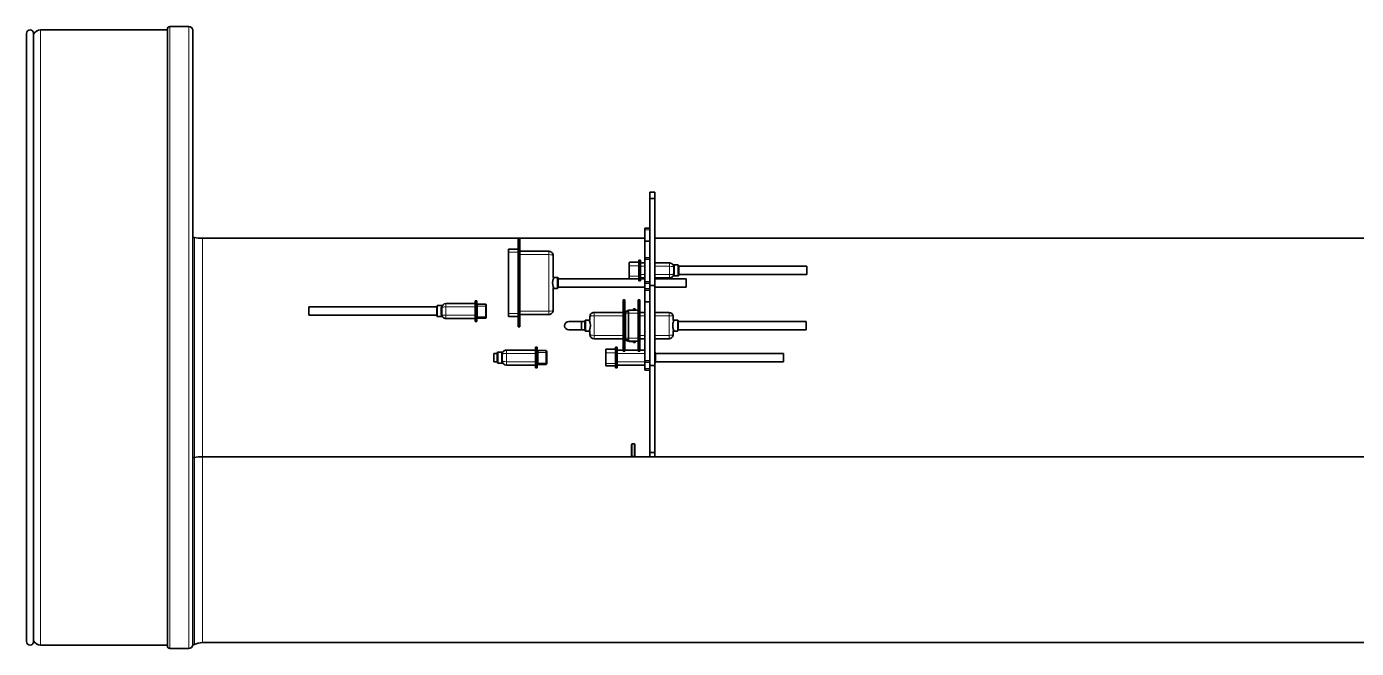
# Model space of a CAD drawing. Extents: x -1556 to 2480, y -1748 to 2591.
# Drawn here: x -1556 to -756, y 234 to 608 of the extents above; entities that cross this region are included whole.
import ezdxf

# ---------------------------------------------------------------- set-up
doc = ezdxf.new("R2010")
doc.units = 0

msp = doc.modelspace()

# ---------------------------------------------------------------- linework, layer by layer
at = {"color": 7, "lineweight": 35}
for p, q in [((-1555.73999, 603.418518), (-1555.73999, 581.026367)), ((-1555.73999, 259.973663), (-1555.73999, 603.418518)), ((-1551.577026, 259.973877), (-1551.577026, 603.418518)), ((-1471.019775, 605.5), (-1547.299805, 605.5)), ((-1471.019775, 257.708313), (-1471.019775, 606)), ((-1455.73999, 605.5), (-1455.73999, 258.147217)), ((-1555.73999, 595.800537), (-1555.73999, 266.659271)), ((-1555.73999, 581.026367), (-1555.73999, 237.581467)), ((-1180.835083, 451.689758), (-1180.835083, 504.154236)), ((-1177.835083, 451.689758), (-1177.835083, 504.154236)), ((-1183.834961, 480.24176), (-1449.930542, 480.24176)), ((-461.549469, 480.24176), (-1177.834961, 480.24176)), ((-1259.999878, 478.838959), (-1259.999878, 427.838959)), ((-1258.999878, 478.838959), (-1258.999878, 427.838959)), ((-1265.799927, 471.838959), (-1265.799927, 434.838959)), ((-1163.383911, 463.312592), (-1086.383911, 463.312592)), ((-1163.383911, 458.312592), (-1086.383911, 458.312592)), ((-1235.999878, 455.838959), (-1193.08313, 455.838959)), ((-1235.999878, 450.838959), (-1183.835083, 450.838959)), ((-1180.835083, 403.71405), (-1180.835083, 451.689758)), ((-1177.835083, 403.71405), (-1177.835083, 451.689758)), ((-1196.843872, 413.274292), (-1196.843872, 442.08429)), ((-1195.843872, 413.274292), (-1195.843872, 442.08429)), ((-1187.750854, 442.079437), (-1187.750854, 413.279419)), ((-1186.750854, 442.079437), (-1186.750854, 413.279419)), ((-1183.835083, 441.875305), (-1183.835083, 406.700378)), ((-1180.835083, 441.875305), (-1180.835083, 406.700378)), ((-1308.966919, 438.890228), (-1385.966919, 438.890228)), ((-1308.966919, 433.890228), (-1385.966919, 433.890228)), ((-1163.750854, 430.179291), (-1086.750854, 430.179291)), ((-1163.750854, 425.179291), (-1086.750854, 425.179291)), ((-1177.44519, 410.956329), (-1100.44519, 410.956329)), ((-1180.835083, 351.250885), (-1180.835083, 403.71405)), ((-1177.835083, 351.250885), (-1177.835083, 403.71405)), ((-1177.44519, 405.956329), (-1100.44519, 405.956329)), ((-1455.73999, 348.214752), (-1455.73999, 235.5)), ((-461.549469, 348.800842), (-1449.930542, 348.800842)), ((-1555.73999, 266.659271), (-1555.73999, 245.199432)), ((-1555.73999, 237.581467), (-1555.73999, 259.973663)), ((-1551.577026, 237.581467), (-1551.577026, 259.973877)), ((-1471.019775, 235), (-1471.019775, 257.708313)), ((-1455.73999, 258.147217), (-1455.73999, 235.5)), ((-1471.019775, 235.5), (-1547.299805, 235.5)), ((-461.549469, 237), (-1449.930542, 237))]:
    msp.add_line(p, q, dxfattribs=at)
at = {"color": 7, "lineweight": 13}
for p, q in [((-1547.299805, 605.5), (-1547.299805, 258.147217)), ((-1469.519775, 607.5), (-1469.519775, 256.392059)), ((-1458.189453, 607.5), (-1458.189453, 256.392059)), ((-1454.771729, 480.648712), (-1454.771729, 348.312439)), ((-1449.930542, 480.24176), (-1449.930542, 348.800842)), ((-1265.599976, 471.838959), (-1265.599976, 434.838959)), ((-1260.199951, 471.838959), (-1260.199951, 434.838959)), ((-1241.499878, 436.338959), (-1241.499878, 470.338959)), ((-1454.771729, 348.312439), (-1454.771729, 235.75)), ((-1449.930542, 348.800842), (-1449.930542, 237)), ((-1547.299805, 258.147217), (-1547.299805, 235.5)), ((-1469.519775, 256.392059), (-1469.519775, 233.5)), ((-1458.189453, 256.392059), (-1458.189453, 233.5))]:
    msp.add_line(p, q, dxfattribs=at)
at = {"color": 7, "lineweight": 35, "ltscale": 0.012505}
msp.add_line((-1471.019775, 606), (-1471.019775, 605.499817), dxfattribs=at)
at = {"color": 7, "lineweight": 35, "ltscale": 0.283258}
for p, q in [((-1458.189453, 607.5), (-1469.519775, 607.5)), ((-1458.189453, 233.5), (-1469.519775, 233.5))]:
    msp.add_line(p, q, dxfattribs=at)
at = {"color": 7, "lineweight": 35, "ltscale": 0.095053}
for p, q in [((-1180.835083, 504.154236), (-1180.835083, 507.95636)), ((-1177.835083, 504.154236), (-1177.835083, 507.95636))]:
    msp.add_line(p, q, dxfattribs=at)
at = {"color": 7, "lineweight": 35, "ltscale": 0.075}
for p, q in [((-1177.835083, 507.95636), (-1180.835083, 507.95636)), ((-1177.835083, 504.154236), (-1180.835083, 504.154236)), ((-1180.835083, 486.309937), (-1183.835083, 486.309937)), ((-1180.835083, 478.481293), (-1183.835083, 478.481293)), ((-1180.835083, 478.481293), (-1183.835083, 478.481293)), ((-1180.835083, 468.46875), (-1183.835083, 468.46875)), ((-1180.835083, 468.467468), (-1183.835083, 468.467468)), ((-1180.835083, 453.202942), (-1183.835083, 453.202942)), ((-1180.835083, 449.704132), (-1183.835083, 449.704132)), ((-1177.835083, 451.689758), (-1180.835083, 451.689758)), ((-1180.835083, 441.875397), (-1183.835083, 441.875397)), ((-1180.835083, 441.875305), (-1183.835083, 441.875305)), ((-1180.835083, 405.700623), (-1183.835083, 405.700623)), ((-1180.835083, 400.823883), (-1183.835083, 400.823883)), ((-1177.835083, 403.71405), (-1180.835083, 403.71405)), ((-1177.835083, 351.250885), (-1180.835083, 351.250885))]:
    msp.add_line(p, q, dxfattribs=at)
at = {"color": 7, "lineweight": 35, "ltscale": 0.024994}
for p, q in [((-1183.835083, 486.309937), (-1183.835083, 485.310181)), ((-1180.835083, 486.309937), (-1180.835083, 485.310181)), ((-1183.835083, 406.700378), (-1183.835083, 405.700623)), ((-1180.835083, 406.700378), (-1180.835083, 405.700623))]:
    msp.add_line(p, q, dxfattribs=at)
at = {"color": 7, "lineweight": 13, "ltscale": 0.075}
for p, q in [((-1180.835083, 485.310181), (-1183.835083, 485.310181)), ((-1180.835083, 467.467682), (-1183.835083, 467.467682)), ((-1180.835083, 454.203369), (-1183.835083, 454.203369)), ((-1180.835083, 448.704346), (-1183.835083, 448.704346)), ((-1180.835083, 406.700378), (-1183.835083, 406.700378)), ((-1180.835083, 401.824341), (-1183.835083, 401.824341))]:
    msp.add_line(p, q, dxfattribs=at)
at = {"color": 7, "lineweight": 35, "ltscale": 0.170722}
for p, q in [((-1183.835083, 485.310181), (-1183.835083, 478.481293)), ((-1180.835083, 485.310181), (-1180.835083, 478.481293))]:
    msp.add_line(p, q, dxfattribs=at)
at = {"color": 7, "lineweight": 35, "ltscale": 0.120719}
msp.add_line((-1183.835083, 483.310059), (-1183.835083, 478.481293), dxfattribs=at)
at = {"color": 7, "lineweight": 35, "ltscale": 0.04}
for p, q in [((-1265.799927, 473.438965), (-1265.799927, 471.838959)), ((-1265.799927, 434.838959), (-1265.799927, 433.238953))]:
    msp.add_line(p, q, dxfattribs=at)
at = {"color": 7, "lineweight": 13, "ltscale": 0.045}
for p, q in [((-1265.599976, 473.638947), (-1265.599976, 471.838959)), ((-1260.199951, 473.638947), (-1260.199951, 471.838959)), ((-1265.599976, 434.838959), (-1265.599976, 433.03894)), ((-1260.199951, 434.838959), (-1260.199951, 433.03894)), ((-1193.35083, 436.97937), (-1193.35083, 435.179382)), ((-1187.950928, 436.97937), (-1187.950928, 435.179382)), ((-1193.35083, 420.179382), (-1193.35083, 418.379364)), ((-1187.950928, 420.179382), (-1187.950928, 418.379364))]:
    msp.add_line(p, q, dxfattribs=at)
at = {"color": 7, "lineweight": 35, "ltscale": 0.135001}
for p, q in [((-1260.199951, 473.638947), (-1265.599976, 473.638947)), ((-1187.583862, 465.812592), (-1192.983887, 465.812592)), ((-1187.583862, 455.812592), (-1192.983887, 455.812592)), ((-1260.199951, 433.03894), (-1265.599976, 433.03894)), ((-1201.645142, 413.456329), (-1207.045166, 413.456329)), ((-1201.645142, 403.456329), (-1207.045166, 403.456329))]:
    msp.add_line(p, q, dxfattribs=at)
at = {"color": 7, "lineweight": 35, "ltscale": 0.025}
for p, q in [((-1258.999878, 479.838959), (-1259.999878, 479.838959)), ((-1259.999878, 479.838959), (-1259.999878, 478.838959)), ((-1258.999878, 479.838959), (-1258.999878, 478.838959)), ((-1187.383911, 467.062592), (-1187.383911, 466.062592)), ((-1186.383911, 467.062592), (-1187.383911, 467.062592)), ((-1186.383911, 467.062592), (-1186.383911, 466.062592)), ((-1187.383911, 455.562592), (-1187.383911, 454.562592)), ((-1186.383911, 454.562592), (-1187.383911, 454.562592)), ((-1186.383911, 455.562592), (-1186.383911, 454.562592)), ((-1285.966919, 442.640228), (-1284.966919, 442.640228)), ((-1285.966919, 441.640228), (-1285.966919, 442.640228)), ((-1284.966919, 441.640228), (-1284.966919, 442.640228)), ((-1196.843872, 443.08429), (-1195.843872, 443.08429)), ((-1196.843872, 442.08429), (-1196.843872, 443.08429)), ((-1195.843872, 442.08429), (-1195.843872, 443.08429)), ((-1186.750854, 443.079407), (-1187.750854, 443.079407)), ((-1189.659424, 437.682861), (-1190.659424, 437.682861)), ((-1285.966919, 430.140228), (-1285.966919, 431.140228)), ((-1285.966919, 430.140228), (-1284.966919, 430.140228)), ((-1284.966919, 430.140228), (-1284.966919, 431.140228)), ((-1259.999878, 427.838959), (-1259.999878, 426.838959)), ((-1258.999878, 426.838959), (-1259.999878, 426.838959)), ((-1258.999878, 427.838959), (-1258.999878, 426.838959)), ((-1189.659424, 417.422882), (-1190.659424, 417.422882)), ((-1249.582397, 414.705109), (-1248.582397, 414.705109)), ((-1201.44519, 414.706329), (-1201.44519, 413.706329)), ((-1200.44519, 414.706329), (-1201.44519, 414.706329)), ((-1200.44519, 414.706329), (-1200.44519, 413.706329)), ((-1196.843872, 412.274292), (-1196.843872, 413.274292)), ((-1196.843872, 412.274292), (-1195.843872, 412.274292)), ((-1195.843872, 412.274292), (-1195.843872, 413.274292)), ((-1186.750854, 412.279388), (-1187.750854, 412.279388)), ((-1249.582397, 402.205109), (-1248.582397, 402.205109)), ((-1201.44519, 403.206329), (-1201.44519, 402.206329)), ((-1200.44519, 402.206329), (-1201.44519, 402.206329)), ((-1200.44519, 403.206329), (-1200.44519, 402.206329))]:
    msp.add_line(p, q, dxfattribs=at)
at = {"color": 7, "lineweight": 13, "ltscale": 0.025}
for p, q in [((-1258.999878, 478.838959), (-1259.999878, 478.838959)), ((-1186.383911, 466.062592), (-1187.383911, 466.062592)), ((-1186.383911, 455.562592), (-1187.383911, 455.562592)), ((-1285.966919, 441.640228), (-1284.966919, 441.640228)), ((-1196.843872, 442.08429), (-1195.843872, 442.08429)), ((-1186.750854, 442.079437), (-1187.750854, 442.079437)), ((-1195.343872, 435.179291), (-1195.343872, 436.179291)), ((-1285.966919, 431.140228), (-1284.966919, 431.140228)), ((-1258.999878, 427.838959), (-1259.999878, 427.838959)), ((-1195.343872, 419.179291), (-1195.343872, 420.179291)), ((-1249.582397, 413.705078), (-1248.582397, 413.705078)), ((-1200.44519, 413.706329), (-1201.44519, 413.706329)), ((-1196.843872, 413.274292), (-1195.843872, 413.274292)), ((-1186.750854, 413.279419), (-1187.750854, 413.279419)), ((-1249.582397, 403.205078), (-1248.582397, 403.205078)), ((-1200.44519, 403.206329), (-1201.44519, 403.206329))]:
    msp.add_line(p, q, dxfattribs=at)
at = {"color": 7, "lineweight": 35, "ltscale": 0.4375}
for p, q in [((-1258.999878, 472.338959), (-1241.499878, 472.338959)), ((-1285.966919, 440.890228), (-1303.466919, 440.890228)), ((-1258.999878, 434.338959), (-1241.499878, 434.338959)), ((-1196.843872, 435.58429), (-1214.343872, 435.58429)), ((-1285.966919, 431.890228), (-1303.466919, 431.890228)), ((-1196.843872, 419.774292), (-1214.343872, 419.774292)), ((-1249.582397, 412.955505), (-1267.082397, 412.955505)), ((-1249.582397, 403.955505), (-1267.082397, 403.955505))]:
    msp.add_line(p, q, dxfattribs=at)
at = {"color": 7, "lineweight": 13, "ltscale": 0.05}
for p, q in [((-1241.499878, 470.338959), (-1241.499878, 472.338959)), ((-1168.883911, 463.312592), (-1168.883911, 465.312592)), ((-1168.883911, 456.312592), (-1168.883911, 458.312592)), ((-1303.466919, 440.890228), (-1303.466919, 438.890228)), ((-1303.466919, 433.890228), (-1303.466919, 431.890228)), ((-1241.499878, 434.338959), (-1241.499878, 436.338959)), ((-1214.343872, 435.58429), (-1214.343872, 433.58429)), ((-1214.343872, 421.774292), (-1214.343872, 419.774292))]:
    msp.add_line(p, q, dxfattribs=at)
at = {"color": 7, "lineweight": 35, "ltscale": 0.250314}
for p, q in [((-1183.835083, 478.481293), (-1183.835083, 468.468719)), ((-1180.835083, 478.481293), (-1180.835083, 468.468719))]:
    msp.add_line(p, q, dxfattribs=at)
at = {"color": 7, "lineweight": 35, "ltscale": 0.095048}
msp.add_line((-1183.835083, 478.481293), (-1183.835083, 474.679382), dxfattribs=at)
at = {"color": 7, "lineweight": 35, "ltscale": 0.00108}
msp.add_line((-1183.835083, 474.680237), (-1183.835083, 474.637024), dxfattribs=at)
at = {"color": 7, "lineweight": 35, "ltscale": 0.019737}
msp.add_line((-1183.835083, 474.637024), (-1183.835083, 473.847534), dxfattribs=at)
at = {"color": 7, "lineweight": 35, "ltscale": 0.000671}
msp.add_line((-1183.835083, 473.847534), (-1183.835083, 473.820679), dxfattribs=at)
at = {"color": 7, "lineweight": 35, "ltscale": 0.080959}
msp.add_line((-1183.835083, 473.820679), (-1183.835083, 470.582336), dxfattribs=at)
at = {"color": 7, "lineweight": 13, "ltscale": 0.004999}
for p, q in [((-1265.799927, 471.838959), (-1265.599976, 471.838959)), ((-1265.799927, 434.838959), (-1265.599976, 434.838959))]:
    msp.add_line(p, q, dxfattribs=at)
at = {"color": 7, "lineweight": 13, "ltscale": 0.135001}
for p, q in [((-1260.199951, 471.838959), (-1265.599976, 471.838959)), ((-1187.583862, 463.700043), (-1192.983887, 463.700043)), ((-1187.583862, 457.299805), (-1192.983887, 457.299805)), ((-1260.199951, 434.838959), (-1265.599976, 434.838959)), ((-1201.645142, 411.34375), (-1207.045166, 411.34375)), ((-1201.645142, 404.943542), (-1207.045166, 404.943542))]:
    msp.add_line(p, q, dxfattribs=at)
at = {"color": 7, "lineweight": 13, "ltscale": 0.005002}
for p, q in [((-1259.999878, 471.838959), (-1260.199951, 471.838959)), ((-1259.999878, 434.838959), (-1260.199951, 434.838959)), ((-1193.550903, 435.179382), (-1193.35083, 435.179382)), ((-1187.750854, 435.179413), (-1187.950928, 435.179413)), ((-1193.550903, 420.179382), (-1193.35083, 420.179382)), ((-1187.750854, 420.179413), (-1187.950928, 420.179413))]:
    msp.add_line(p, q, dxfattribs=at)
at = {"color": 7, "lineweight": 13, "ltscale": 0.4375}
for p, q in [((-1258.999878, 470.338959), (-1241.499878, 470.338959)), ((-1285.966919, 438.890228), (-1303.466919, 438.890228)), ((-1285.966919, 433.890228), (-1303.466919, 433.890228)), ((-1258.999878, 436.338959), (-1241.499878, 436.338959)), ((-1196.843872, 433.58429), (-1214.343872, 433.58429)), ((-1196.843872, 421.774292), (-1214.343872, 421.774292)), ((-1249.582397, 410.955414), (-1267.082397, 410.955414)), ((-1249.582397, 405.955414), (-1267.082397, 405.955414))]:
    msp.add_line(p, q, dxfattribs=at)
at = {"color": 7, "lineweight": 35, "ltscale": 0.331723}
msp.add_line((-1238.999878, 456.570038), (-1238.999878, 469.838959), dxfattribs=at)
at = {"color": 7, "lineweight": 35, "ltscale": 0.046946}
for p, q in [((-1193.18396, 465.61261), (-1193.18396, 463.734772)), ((-1207.245117, 413.256317), (-1207.245117, 411.378479))]:
    msp.add_line(p, q, dxfattribs=at)
at = {"color": 7, "lineweight": 13, "ltscale": 0.052814}
for p, q in [((-1192.983887, 465.812592), (-1192.983887, 463.700043)), ((-1187.583862, 465.812592), (-1187.583862, 463.700043)), ((-1207.045166, 413.456329), (-1207.045166, 411.34375)), ((-1201.645142, 413.456329), (-1201.645142, 411.34375))]:
    msp.add_line(p, q, dxfattribs=at)
at = {"color": 7, "lineweight": 35, "ltscale": 0.2625}
for p, q in [((-1187.383911, 455.562592), (-1187.383911, 466.062592)), ((-1186.383911, 455.562592), (-1186.383911, 466.062592)), ((-1285.966919, 441.640228), (-1285.966919, 431.140228)), ((-1284.966919, 441.640228), (-1284.966919, 431.140228)), ((-1249.582397, 413.705078), (-1249.582397, 403.205078)), ((-1248.582397, 413.705078), (-1248.582397, 403.205078)), ((-1201.44519, 403.206329), (-1201.44519, 413.706329)), ((-1200.44519, 403.206329), (-1200.44519, 413.706329))]:
    msp.add_line(p, q, dxfattribs=at)
at = {"color": 7, "lineweight": 35, "ltscale": 0.063721}
for p, q in [((-1186.383911, 465.312592), (-1183.835083, 465.312592)), ((-1186.383911, 456.312592), (-1183.835083, 456.312592)), ((-1186.383911, 455.838959), (-1183.835083, 455.838959))]:
    msp.add_line(p, q, dxfattribs=at)
at = {"color": 7, "lineweight": 35, "ltscale": 0.05284}
msp.add_line((-1183.835083, 470.582336), (-1183.835083, 468.468719), dxfattribs=at)
at = {"color": 7, "lineweight": 35, "ltscale": 0.078905}
msp.add_line((-1183.835083, 468.46875), (-1183.835083, 465.312561), dxfattribs=at)
at = {"color": 7, "lineweight": 35, "ltscale": 0.024995}
for p, q in [((-1183.835083, 468.467468), (-1183.835083, 467.467682)), ((-1180.835083, 468.467468), (-1180.835083, 467.467682)), ((-1183.835083, 449.704132), (-1183.835083, 448.704346)), ((-1180.835083, 449.704132), (-1180.835083, 448.704346))]:
    msp.add_line(p, q, dxfattribs=at)
at = {"color": 7, "lineweight": 35, "ltscale": 0.331608}
for p, q in [((-1183.835083, 467.467682), (-1183.835083, 454.203369)), ((-1180.835083, 467.467682), (-1180.835083, 454.203369))]:
    msp.add_line(p, q, dxfattribs=at)
at = {"color": 7, "lineweight": 35, "ltscale": 0.223779}
for p, q in [((-1177.835083, 465.312592), (-1168.883911, 465.312592)), ((-1177.835083, 456.312592), (-1168.883911, 456.312592))]:
    msp.add_line(p, q, dxfattribs=at)
at = {"color": 7, "lineweight": 35, "ltscale": 0.064999}
for p, q in [((-1166.483887, 464.11261), (-1163.883911, 464.11261)), ((-1166.483887, 457.512604), (-1163.883911, 457.512604)), ((-1305.866943, 439.690247), (-1308.466919, 439.690247)), ((-1305.866943, 433.09024), (-1308.466919, 433.09024))]:
    msp.add_line(p, q, dxfattribs=at)
at = {"color": 7, "lineweight": 13, "ltscale": 0.0825}
for p, q in [((-1163.883911, 460.812592), (-1163.883911, 464.11261)), ((-1163.883911, 457.512604), (-1163.883911, 460.812592)), ((-1308.466919, 439.690247), (-1308.466919, 436.390228)), ((-1308.466919, 436.390228), (-1308.466919, 433.09024))]:
    msp.add_line(p, q, dxfattribs=at)
at = {"color": 7, "lineweight": 35, "ltscale": 0.05}
for p, q in [((-1238.499878, 456.638947), (-1236.499878, 456.638947)), ((-1238.499878, 450.03894), (-1236.499878, 450.03894)), ((-1219.843872, 430.179291), (-1221.843872, 430.179291)), ((-1219.843872, 425.179291), (-1221.843872, 425.179291)), ((-1219.843872, 425.083252), (-1221.843872, 425.083252)), ((-1217.343872, 430.979279), (-1219.343872, 430.979279)), ((-1217.343872, 424.379272), (-1219.343872, 424.379272)), ((-1166.250854, 430.979279), (-1164.250854, 430.979279)), ((-1166.250854, 424.379272), (-1164.250854, 424.379272)), ((-1272.582397, 410.95575), (-1274.582397, 410.95575)), ((-1272.582397, 405.95575), (-1274.582397, 405.95575))]:
    msp.add_line(p, q, dxfattribs=at)
at = {"color": 7, "lineweight": 13, "ltscale": 0.012351}
for p, q in [((-1238.499878, 456.144897), (-1238.499878, 456.638947)), ((-1238.499878, 450.03894), (-1238.499878, 450.53299)), ((-1217.343872, 430.979279), (-1217.343872, 430.485229)), ((-1217.343872, 424.873322), (-1217.343872, 424.379272))]:
    msp.add_line(p, q, dxfattribs=at)
at = {"color": 7, "lineweight": 13, "ltscale": 0.165}
for p, q in [((-1236.499878, 450.03894), (-1236.499878, 456.638947)), ((-1219.343872, 430.979279), (-1219.343872, 424.379272)), ((-1164.250854, 424.379272), (-1164.250854, 430.979279))]:
    msp.add_line(p, q, dxfattribs=at)
at = {"color": 7, "lineweight": 35, "ltscale": 0.14}
for p, q in [((-1235.999878, 450.53894), (-1235.999878, 456.138947)), ((-1219.843872, 430.479279), (-1219.843872, 424.879272)), ((-1163.750854, 424.879272), (-1163.750854, 430.479279))]:
    msp.add_line(p, q, dxfattribs=at)
at = {"color": 7, "lineweight": 35, "ltscale": 0.160006}
for p, q in [((-1193.18396, 463.734772), (-1193.18396, 457.334534)), ((-1279.166992, 433.10318), (-1279.166992, 439.503418))]:
    msp.add_line(p, q, dxfattribs=at)
at = {"color": 7, "lineweight": 35, "ltscale": 0.033048}
msp.add_line((-1193.18396, 457.334534), (-1193.18396, 456.012604), dxfattribs=at)
at = {"color": 7, "lineweight": 13, "ltscale": 0.160006}
for p, q in [((-1192.983887, 463.700043), (-1192.983887, 457.299805)), ((-1187.583862, 463.700043), (-1187.583862, 457.299805)), ((-1284.466919, 433.016357), (-1284.466919, 439.416595)), ((-1279.666992, 433.016357), (-1279.666992, 439.416595))]:
    msp.add_line(p, q, dxfattribs=at)
at = {"color": 7, "lineweight": 13, "ltscale": 0.03718}
for p, q in [((-1192.983887, 457.299805), (-1192.983887, 455.812592)), ((-1187.583862, 457.299805), (-1187.583862, 455.812592)), ((-1207.045166, 404.943542), (-1207.045166, 403.456329)), ((-1201.645142, 404.943542), (-1201.645142, 403.456329))]:
    msp.add_line(p, q, dxfattribs=at)
at = {"color": 7, "lineweight": 13, "ltscale": 0.063721}
for p, q in [((-1186.383911, 463.312592), (-1183.835083, 463.312592)), ((-1186.383911, 458.312592), (-1183.835083, 458.312592))]:
    msp.add_line(p, q, dxfattribs=at)
at = {"color": 7, "lineweight": 35, "ltscale": 0.120713}
msp.add_line((-1183.835083, 458.031616), (-1183.835083, 453.203094), dxfattribs=at)
at = {"color": 7, "lineweight": 13, "ltscale": 0.223779}
for p, q in [((-1177.835083, 463.312592), (-1168.883911, 463.312592)), ((-1177.835083, 458.312592), (-1168.883911, 458.312592))]:
    msp.add_line(p, q, dxfattribs=at)
at = {"color": 7, "lineweight": 13, "ltscale": 0.125}
for p, q in [((-1168.883911, 463.312592), (-1168.883911, 458.312592)), ((-1303.466919, 433.890228), (-1303.466919, 438.890228)), ((-1267.082397, 405.955414), (-1267.082397, 410.955414))]:
    msp.add_line(p, q, dxfattribs=at)
at = {"color": 7, "lineweight": 35, "ltscale": 0.1}
for p, q in [((-1166.383911, 462.812592), (-1166.383911, 458.812592)), ((-1305.966919, 434.390228), (-1305.966919, 438.390228)), ((-1269.582397, 406.455505), (-1269.582397, 410.455505))]:
    msp.add_line(p, q, dxfattribs=at)
at = {"color": 7, "lineweight": 13, "ltscale": 0.043421}
for p, q in [((-1165.883911, 460.812592), (-1165.883911, 462.549438)), ((-1165.883911, 459.075745), (-1165.883911, 460.812592)), ((-1306.466919, 438.127075), (-1306.466919, 436.390228)), ((-1306.466919, 436.390228), (-1306.466919, 434.653381)), ((-1270.082397, 410.192474), (-1270.082397, 408.455627)), ((-1270.082397, 408.455627), (-1270.082397, 406.718781))]:
    msp.add_line(p, q, dxfattribs=at)
at = {"color": 7, "lineweight": 35, "ltscale": 0.07}
for p, q in [((-1163.383911, 460.812592), (-1163.383911, 463.61261)), ((-1163.383911, 458.012604), (-1163.383911, 460.812592)), ((-1308.966919, 439.190247), (-1308.966919, 436.390228)), ((-1308.966919, 436.390228), (-1308.966919, 433.59024)), ((-1177.44519, 408.456329), (-1177.44519, 411.256317)), ((-1177.44519, 405.656311), (-1177.44519, 408.456329))]:
    msp.add_line(p, q, dxfattribs=at)
at = {"color": 7, "lineweight": 35, "ltscale": 0.0625}
for p, q in [((-1086.383911, 460.812592), (-1086.383911, 463.312592)), ((-1086.383911, 458.312592), (-1086.383911, 460.812592)), ((-1385.966919, 438.890228), (-1385.966919, 436.390228)), ((-1385.966919, 436.390228), (-1385.966919, 433.890228)), ((-1221.843872, 427.583252), (-1221.843872, 430.083252)), ((-1221.843872, 425.083252), (-1221.843872, 427.583252)), ((-1100.44519, 408.456329), (-1100.44519, 410.956329)), ((-1100.44519, 405.956329), (-1100.44519, 408.456329))]:
    msp.add_line(p, q, dxfattribs=at)
at = {"color": 7, "lineweight": 35, "ltscale": 0.331722}
msp.add_line((-1238.999878, 436.838959), (-1238.999878, 450.107849), dxfattribs=at)
at = {"color": 7, "lineweight": 35, "ltscale": 0.025011}
for p, q in [((-1183.835083, 454.203369), (-1183.835083, 453.202942)), ((-1180.835083, 454.203369), (-1180.835083, 453.202942)), ((-1183.835083, 401.824341), (-1183.835083, 400.823883)), ((-1180.835083, 401.824341), (-1180.835083, 400.823883))]:
    msp.add_line(p, q, dxfattribs=at)
at = {"color": 7, "lineweight": 35, "ltscale": 0.087462}
for p, q in [((-1183.835083, 453.202881), (-1183.835083, 449.704407)), ((-1180.835083, 453.202881), (-1180.835083, 449.704407))]:
    msp.add_line(p, q, dxfattribs=at)
at = {"color": 7, "lineweight": 35, "ltscale": 0.028364}
msp.add_line((-1183.835083, 450.838959), (-1183.835083, 449.704407), dxfattribs=at)
at = {"color": 7, "lineweight": 35, "ltscale": 0.170724}
for p, q in [((-1183.835083, 448.704346), (-1183.835083, 441.875397)), ((-1180.835083, 448.704346), (-1180.835083, 441.875397))]:
    msp.add_line(p, q, dxfattribs=at)
at = {"color": 7, "lineweight": 35, "ltscale": 0.47088}
for p, q in [((-1177.835083, 455.838959), (-1158.999878, 455.838959)), ((-1177.835083, 450.838959), (-1158.999878, 450.838959))]:
    msp.add_line(p, q, dxfattribs=at)
at = {"color": 7, "lineweight": 35, "ltscale": 0.125}
for p, q in [((-1158.999878, 450.838959), (-1158.999878, 455.838959)), ((-1086.750854, 425.179291), (-1086.750854, 430.179291))]:
    msp.add_line(p, q, dxfattribs=at)
at = {"color": 7, "lineweight": 13, "ltscale": 0.029341}
for p, q in [((-1284.466919, 439.416595), (-1284.466919, 440.59024)), ((-1279.666992, 439.416595), (-1279.666992, 440.59024))]:
    msp.add_line(p, q, dxfattribs=at)
at = {"color": 7, "lineweight": 35, "ltscale": 0.119998}
for p, q in [((-1284.466919, 440.59024), (-1279.666992, 440.59024)), ((-1284.466919, 432.190247), (-1279.666992, 432.190247))]:
    msp.add_line(p, q, dxfattribs=at)
at = {"color": 7, "lineweight": 35, "ltscale": 0.014671}
for p, q in [((-1279.166992, 439.503418), (-1279.166992, 440.09024)), ((-1242.782349, 411.568573), (-1242.782349, 412.155426))]:
    msp.add_line(p, q, dxfattribs=at)
at = {"color": 7, "lineweight": 35, "ltscale": 0.024999}
for p, q in [((-1187.750854, 443.079407), (-1187.750854, 442.079437)), ((-1186.750854, 443.079407), (-1186.750854, 442.079437)), ((-1249.582397, 402.205109), (-1249.582397, 403.205078)), ((-1248.582397, 402.205109), (-1248.582397, 403.205078))]:
    msp.add_line(p, q, dxfattribs=at)
at = {"color": 7, "lineweight": 35, "ltscale": 0.120723}
msp.add_line((-1183.835083, 446.704224), (-1183.835083, 441.875305), dxfattribs=at)
at = {"color": 7, "lineweight": 35, "ltscale": 0.096053}
msp.add_line((-1183.835083, 441.875397), (-1183.835083, 438.033264), dxfattribs=at)
at = {"color": 7, "lineweight": 13, "ltscale": 0.119998}
for p, q in [((-1284.466919, 439.416595), (-1279.666992, 439.416595)), ((-1284.466919, 433.016357), (-1279.666992, 433.016357))]:
    msp.add_line(p, q, dxfattribs=at)
at = {"color": 7, "lineweight": 13, "ltscale": 0.020653}
for p, q in [((-1284.466919, 432.190247), (-1284.466919, 433.016357)), ((-1279.666992, 432.190247), (-1279.666992, 433.016357))]:
    msp.add_line(p, q, dxfattribs=at)
at = {"color": 7, "lineweight": 35, "ltscale": 0.010323}
for p, q in [((-1279.166992, 432.690247), (-1279.166992, 433.10318)), ((-1242.782349, 404.755493), (-1242.782349, 405.168427))]:
    msp.add_line(p, q, dxfattribs=at)
at = {"color": 7, "lineweight": 35, "ltscale": 0.054348}
msp.add_line((-1216.843872, 433.08429), (-1216.843872, 430.91037), dxfattribs=at)
at = {"color": 7, "lineweight": 13, "ltscale": 0.29525}
msp.add_line((-1214.343872, 433.58429), (-1214.343872, 421.774292), dxfattribs=at)
at = {"color": 7, "lineweight": 13, "ltscale": 0.0125}
for p, q in [((-1195.843872, 435.179291), (-1195.343872, 435.179291)), ((-1195.843872, 420.179291), (-1195.343872, 420.179291))]:
    msp.add_line(p, q, dxfattribs=at)
at = {"color": 7, "lineweight": 35, "ltscale": 0.044824}
for p, q in [((-1195.343872, 436.179291), (-1193.550903, 436.179291)), ((-1195.343872, 419.179291), (-1193.550903, 419.179291))]:
    msp.add_line(p, q, dxfattribs=at)
at = {"color": 7, "lineweight": 13, "ltscale": 0.375}
for p, q in [((-1195.343872, 420.179291), (-1195.343872, 435.179291)), ((-1193.35083, 435.179382), (-1193.35083, 420.179382)), ((-1187.950928, 435.179382), (-1187.950928, 420.179382))]:
    msp.add_line(p, q, dxfattribs=at)
at = {"color": 7, "lineweight": 13, "ltscale": 0.044824}
for p, q in [((-1195.343872, 435.179291), (-1193.550903, 435.179291)), ((-1195.343872, 420.179291), (-1193.550903, 420.179291))]:
    msp.add_line(p, q, dxfattribs=at)
at = {"color": 7, "lineweight": 35, "ltscale": 0.039999}
for p, q in [((-1193.550903, 436.779358), (-1193.550903, 435.179382)), ((-1191.059448, 418.162872), (-1192.659424, 418.162872))]:
    msp.add_line(p, q, dxfattribs=at)
at = {"color": 7, "lineweight": 35, "ltscale": 0.375}
msp.add_line((-1193.550903, 435.179382), (-1193.550903, 420.179382), dxfattribs=at)
at = {"color": 7, "lineweight": 35, "ltscale": 0.134998}
for p, q in [((-1187.950928, 436.97937), (-1193.35083, 436.97937)), ((-1187.950928, 418.379364), (-1193.35083, 418.379364))]:
    msp.add_line(p, q, dxfattribs=at)
at = {"color": 7, "lineweight": 13, "ltscale": 0.134998}
for p, q in [((-1187.950928, 435.179382), (-1193.35083, 435.179382)), ((-1187.950928, 420.179382), (-1193.35083, 420.179382))]:
    msp.add_line(p, q, dxfattribs=at)
at = {"color": 7, "lineweight": 35, "ltscale": 0.017588}
for p, q in [((-1190.659424, 436.97934), (-1190.659424, 437.682861)), ((-1189.659424, 436.97934), (-1189.659424, 437.682861))]:
    msp.add_line(p, q, dxfattribs=at)
at = {"color": 7, "lineweight": 35, "ltscale": 0.072894}
for p, q in [((-1186.750854, 435.579346), (-1183.835083, 435.579346)), ((-1186.750854, 419.779327), (-1183.835083, 419.779327)), ((-1186.750854, 412.956329), (-1183.835083, 412.956329))]:
    msp.add_line(p, q, dxfattribs=at)
at = {"color": 7, "lineweight": 13, "ltscale": 0.072894}
for p, q in [((-1186.750854, 433.579376), (-1183.835083, 433.579376)), ((-1186.750854, 421.779388), (-1183.835083, 421.779388))]:
    msp.add_line(p, q, dxfattribs=at)
at = {"color": 7, "lineweight": 35, "ltscale": 0.000258}
msp.add_line((-1183.835083, 438.033264), (-1183.835083, 438.022949), dxfattribs=at)
at = {"color": 7, "lineweight": 35, "ltscale": 0.001199}
msp.add_line((-1183.835083, 438.023376), (-1183.835083, 437.975403), dxfattribs=at)
at = {"color": 7, "lineweight": 35, "ltscale": 0.01941}
msp.add_line((-1183.835083, 437.975403), (-1183.835083, 437.199005), dxfattribs=at)
at = {"color": 7, "lineweight": 35, "ltscale": 0.000878}
msp.add_line((-1183.835083, 437.199005), (-1183.835083, 437.163879), dxfattribs=at)
at = {"color": 7, "lineweight": 35, "ltscale": 0.039614}
msp.add_line((-1183.835083, 437.163879), (-1183.835083, 435.579315), dxfattribs=at)
at = {"color": 7, "lineweight": 35, "ltscale": 0.214606}
for p, q in [((-1177.835083, 435.579346), (-1169.250854, 435.579346)), ((-1177.835083, 419.779327), (-1169.250854, 419.779327))]:
    msp.add_line(p, q, dxfattribs=at)
at = {"color": 7, "lineweight": 13, "ltscale": 0.214606}
for p, q in [((-1177.835083, 433.579376), (-1169.250854, 433.579376)), ((-1177.835083, 421.779388), (-1169.250854, 421.779388))]:
    msp.add_line(p, q, dxfattribs=at)
at = {"color": 7, "lineweight": 13, "ltscale": 0.049999}
msp.add_line((-1169.250854, 433.579376), (-1169.250854, 435.579346), dxfattribs=at)
at = {"color": 7, "lineweight": 13, "ltscale": 0.295}
msp.add_line((-1169.250854, 421.779388), (-1169.250854, 433.579376), dxfattribs=at)
at = {"color": 7, "lineweight": 35, "ltscale": 0.054222}
msp.add_line((-1166.750854, 430.910431), (-1166.750854, 433.079315), dxfattribs=at)
at = {"color": 7, "lineweight": 35, "ltscale": 0.193994}
for p, q in [((-1221.843872, 430.083252), (-1229.603638, 430.083252)), ((-1229.603638, 430.083252), (-1221.843872, 430.083252)), ((-1229.603638, 425.083252), (-1221.843872, 425.083252))]:
    msp.add_line(p, q, dxfattribs=at)
at = {"color": 7, "lineweight": 35, "ltscale": 0.064893}
msp.add_line((-1221.843872, 430.179291), (-1221.843872, 427.583588), dxfattribs=at)
at = {"color": 7, "lineweight": 35, "ltscale": 0.054347}
msp.add_line((-1216.843872, 424.448181), (-1216.843872, 422.274292), dxfattribs=at)
at = {"color": 7, "lineweight": 35, "ltscale": 0.054223}
msp.add_line((-1166.750854, 422.279327), (-1166.750854, 424.448242), dxfattribs=at)
at = {"color": 7, "lineweight": 13, "ltscale": 0.01235}
msp.add_line((-1166.250854, 430.485291), (-1166.250854, 430.979279), dxfattribs=at)
at = {"color": 7, "lineweight": 13, "ltscale": 0.012353}
msp.add_line((-1166.250854, 424.379272), (-1166.250854, 424.873383), dxfattribs=at)
at = {"color": 7, "lineweight": 35, "ltscale": 0.040001}
msp.add_line((-1193.550903, 420.179382), (-1193.550903, 418.579346), dxfattribs=at)
at = {"color": 7, "lineweight": 35, "ltscale": 0.005401}
for p, q in [((-1192.659424, 418.378906), (-1192.659424, 418.162872)), ((-1192.659424, 418.162872), (-1192.659424, 418.378906))]:
    msp.add_line(p, q, dxfattribs=at)
at = {"color": 7, "lineweight": 13, "ltscale": 0.005401}
msp.add_line((-1191.059448, 418.378906), (-1191.059448, 418.162872), dxfattribs=at)
at = {"color": 7, "lineweight": 35, "ltscale": 0.023911}
for p, q in [((-1190.659424, 417.422882), (-1190.659424, 418.379333)), ((-1189.659424, 417.422882), (-1189.659424, 418.379333))]:
    msp.add_line(p, q, dxfattribs=at)
at = {"color": 7, "lineweight": 35, "ltscale": 0.038838}
msp.add_line((-1183.835083, 419.779358), (-1183.835083, 418.22583), dxfattribs=at)
at = {"color": 7, "lineweight": 35, "ltscale": 0.000491}
msp.add_line((-1183.835083, 418.22583), (-1183.835083, 418.206207), dxfattribs=at)
at = {"color": 7, "lineweight": 35, "ltscale": 0.001568}
msp.add_line((-1183.835083, 418.206207), (-1183.835083, 418.143494), dxfattribs=at)
at = {"color": 7, "lineweight": 35, "ltscale": 0.236066}
msp.add_line((-1183.835083, 418.143494), (-1183.835083, 408.700836), dxfattribs=at)
at = {"color": 7, "lineweight": 13, "ltscale": 0.050002}
for p, q in [((-1169.250854, 419.779327), (-1169.250854, 421.779388)), ((-1267.082397, 412.955505), (-1267.082397, 410.955414))]:
    msp.add_line(p, q, dxfattribs=at)
at = {"color": 7, "lineweight": 35, "ltscale": 0.062502}
msp.add_line((-1274.582397, 410.95575), (-1274.582397, 408.455658), dxfattribs=at)
at = {"color": 7, "lineweight": 35, "ltscale": 0.062498}
msp.add_line((-1274.582397, 408.455658), (-1274.582397, 405.95575), dxfattribs=at)
at = {"color": 7, "lineweight": 35, "ltscale": 0.070004}
msp.add_line((-1272.582397, 411.255768), (-1272.582397, 408.455627), dxfattribs=at)
at = {"color": 7, "lineweight": 35, "ltscale": 0.069997}
msp.add_line((-1272.582397, 408.455627), (-1272.582397, 405.655762), dxfattribs=at)
at = {"color": 7, "lineweight": 13, "ltscale": 0.082504}
msp.add_line((-1272.082397, 411.755768), (-1272.082397, 408.455627), dxfattribs=at)
at = {"color": 7, "lineweight": 35, "ltscale": 0.065002}
for p, q in [((-1269.4823, 411.755768), (-1272.082397, 411.755768)), ((-1269.4823, 405.155762), (-1272.082397, 405.155762))]:
    msp.add_line(p, q, dxfattribs=at)
at = {"color": 7, "lineweight": 13, "ltscale": 0.082497}
msp.add_line((-1272.082397, 408.455627), (-1272.082397, 405.155762), dxfattribs=at)
at = {"color": 7, "lineweight": 35, "ltscale": 0.025001}
for p, q in [((-1249.582397, 413.705078), (-1249.582397, 414.705109)), ((-1248.582397, 413.705078), (-1248.582397, 414.705109)), ((-1187.750854, 413.279419), (-1187.750854, 412.279388)), ((-1186.750854, 413.279419), (-1186.750854, 412.279388))]:
    msp.add_line(p, q, dxfattribs=at)
at = {"color": 7, "lineweight": 13, "ltscale": 0.029342}
for p, q in [((-1248.082397, 411.48175), (-1248.082397, 412.655426)), ((-1243.282349, 411.48175), (-1243.282349, 412.655426))]:
    msp.add_line(p, q, dxfattribs=at)
at = {"color": 7, "lineweight": 35, "ltscale": 0.120001}
for p, q in [((-1248.082397, 412.655426), (-1243.282349, 412.655426)), ((-1248.082397, 404.255493), (-1243.282349, 404.255493))]:
    msp.add_line(p, q, dxfattribs=at)
at = {"color": 7, "lineweight": 13, "ltscale": 0.160004}
for p, q in [((-1248.082397, 405.081573), (-1248.082397, 411.48175)), ((-1243.282349, 405.081573), (-1243.282349, 411.48175))]:
    msp.add_line(p, q, dxfattribs=at)
at = {"color": 7, "lineweight": 13, "ltscale": 0.120001}
for p, q in [((-1248.082397, 411.48175), (-1243.282349, 411.48175)), ((-1248.082397, 405.081573), (-1243.282349, 405.081573))]:
    msp.add_line(p, q, dxfattribs=at)
at = {"color": 7, "lineweight": 35, "ltscale": 0.160004}
msp.add_line((-1242.782349, 405.168427), (-1242.782349, 411.568573), dxfattribs=at)
at = {"color": 7, "lineweight": 35, "ltscale": 0.160005}
msp.add_line((-1207.245117, 411.378479), (-1207.245117, 404.978271), dxfattribs=at)
at = {"color": 7, "lineweight": 13, "ltscale": 0.160005}
for p, q in [((-1207.045166, 411.34375), (-1207.045166, 404.943542)), ((-1201.645142, 411.34375), (-1201.645142, 404.943542))]:
    msp.add_line(p, q, dxfattribs=at)
at = {"color": 7, "lineweight": 35, "ltscale": 0.090033}
msp.add_line((-1200.44519, 412.956329), (-1196.843872, 412.956329), dxfattribs=at)
at = {"color": 7, "lineweight": 13, "ltscale": 0.415253}
for p, q in [((-1200.44519, 410.956329), (-1183.835083, 410.956329)), ((-1200.44519, 405.956329), (-1183.835083, 405.956329))]:
    msp.add_line(p, q, dxfattribs=at)
at = {"color": 7, "lineweight": 35, "ltscale": 0.202325}
msp.add_line((-1195.843872, 412.956329), (-1187.750854, 412.956329), dxfattribs=at)
at = {"color": 7, "lineweight": 13, "ltscale": 0.049998}
msp.add_line((-1267.082397, 405.955414), (-1267.082397, 403.955505), dxfattribs=at)
at = {"color": 7, "lineweight": 13, "ltscale": 0.020652}
for p, q in [((-1248.082397, 404.255493), (-1248.082397, 405.081573)), ((-1243.282349, 404.255493), (-1243.282349, 405.081573))]:
    msp.add_line(p, q, dxfattribs=at)
at = {"color": 7, "lineweight": 35, "ltscale": 0.033049}
msp.add_line((-1207.245117, 404.978271), (-1207.245117, 403.656311), dxfattribs=at)
at = {"color": 7, "lineweight": 35, "ltscale": 0.415253}
msp.add_line((-1200.44519, 403.956329), (-1183.835083, 403.956329), dxfattribs=at)
at = {"color": 7, "lineweight": 35, "ltscale": 0.096906}
for p, q in [((-1183.835083, 405.700592), (-1183.835083, 401.824341)), ((-1180.835083, 405.700592), (-1180.835083, 401.824341))]:
    msp.add_line(p, q, dxfattribs=at)
at = {"color": 7, "lineweight": 35, "ltscale": 0.120714}
msp.add_line((-1183.835083, 405.652588), (-1183.835083, 400.824036), dxfattribs=at)
at = {"color": 7, "lineweight": 35, "ltscale": 0.177499}
for p, q in [((-1191.818726, 356.1521), (-1191.818726, 349.052124)), ((-1189.818726, 356.1521), (-1189.818726, 349.052124))]:
    msp.add_line(p, q, dxfattribs=at)
at = {"color": 7, "lineweight": 13, "ltscale": 0.1875}
for p, q in [((-1191.418701, 356.552124), (-1191.418701, 349.052124)), ((-1190.218628, 356.552124), (-1190.218628, 349.052124))]:
    msp.add_line(p, q, dxfattribs=at)
at = {"color": 7, "lineweight": 35, "ltscale": 0.030002}
msp.add_line((-1190.218628, 356.552124), (-1191.418701, 356.552124), dxfattribs=at)
at = {"color": 7, "lineweight": 13, "ltscale": 0.010001}
msp.add_line((-1191.818726, 349.052124), (-1191.418701, 349.052124), dxfattribs=at)
at = {"color": 7, "lineweight": 35, "ltscale": 0.006285}
for p, q in [((-1191.818726, 348.80072), (-1191.818726, 349.052124)), ((-1189.818726, 348.80072), (-1189.818726, 349.052124))]:
    msp.add_line(p, q, dxfattribs=at)
at = {"color": 7, "lineweight": 13, "ltscale": 0.006285}
for p, q in [((-1191.418701, 348.80072), (-1191.418701, 349.052124)), ((-1190.218628, 348.80072), (-1190.218628, 349.052124))]:
    msp.add_line(p, q, dxfattribs=at)
at = {"color": 7, "lineweight": 13, "ltscale": 0.030002}
msp.add_line((-1190.218628, 349.052124), (-1191.418701, 349.052124), dxfattribs=at)
at = {"color": 7, "lineweight": 13, "ltscale": 0.009998}
msp.add_line((-1190.218628, 349.052124), (-1189.818726, 349.052124), dxfattribs=at)
at = {"color": 7, "lineweight": 35, "ltscale": 0.061248}
for p, q in [((-1180.835083, 348.800964), (-1180.835083, 351.250885)), ((-1177.835083, 348.800964), (-1177.835083, 351.250885))]:
    msp.add_line(p, q, dxfattribs=at)
at = {"color": 7, "lineweight": 35, "ltscale": 0.012501}
msp.add_line((-1471.019775, 235.500046), (-1471.019775, 235), dxfattribs=at)
at = {"color": 7, "lineweight": 13}
for points in [[(-1238.999878, 469.838959), (-1239.013916, 469.891693), (-1239.055298, 469.943604), (-1239.123047, 469.993927), (-1239.280518, 470.069061), (-1239.490845, 470.136505), (-1239.809204, 470.207275), (-1240.17688, 470.263184), (-1240.635376, 470.308105), (-1241.499878, 470.338959)], [(-1238.999878, 456.570038), (-1239.015503, 456.337128), (-1239.040283, 456.168243), (-1239.112549, 455.805664), (-1239.327759, 454.853577), (-1239.414917, 454.377411), (-1239.475586, 453.886719), (-1239.499756, 453.386963), (-1239.490845, 453.005554), (-1239.459106, 452.627533), (-1239.407837, 452.255951), (-1239.341797, 451.893127), (-1239.196899, 451.239197), (-1239.062622, 450.632935), (-1239.008057, 450.27063), (-1238.999878, 450.107849)], [(-1238.499878, 456.144897), (-1238.532715, 455.867218), (-1238.58252, 455.661835), (-1238.718384, 455.217957), (-1238.87793, 454.707672), (-1238.95105, 454.440216), (-1239.039551, 454.026489), (-1239.091797, 453.588776), (-1239.095093, 453.146973), (-1239.04895, 452.70813), (-1238.962769, 452.284637), (-1238.889648, 452.010773), (-1238.727539, 451.488251), (-1238.586548, 451.030518), (-1238.534302, 450.818665), (-1238.499878, 450.53299)], [(-1166.383911, 462.812592), (-1166.397827, 462.865356), (-1166.439331, 462.917236), (-1166.50708, 462.96756), (-1166.664429, 463.042725), (-1166.874878, 463.110168), (-1167.193237, 463.180908), (-1167.560791, 463.236816), (-1168.019287, 463.281738), (-1168.883911, 463.312592)], [(-1166.383911, 458.812592), (-1166.397827, 458.759857), (-1166.439331, 458.707947), (-1166.50708, 458.657623), (-1166.664429, 458.582458), (-1166.874878, 458.515015), (-1167.193237, 458.444275), (-1167.560791, 458.388367), (-1168.019287, 458.343445), (-1168.883911, 458.312592)], [(-1165.883911, 459.075745), (-1165.89624, 458.839508), (-1165.930664, 458.617279), (-1165.983032, 458.411438), (-1166.048828, 458.223694), (-1166.202515, 457.907471), (-1166.316772, 457.727692), (-1166.483887, 457.512604)], [(-1306.466919, 438.127075), (-1306.45459, 438.363312), (-1306.420166, 438.585571), (-1306.367798, 438.791412), (-1306.302002, 438.979126), (-1306.148438, 439.29538), (-1306.034058, 439.475128), (-1305.866943, 439.690247)], [(-1305.966919, 438.390228), (-1305.953003, 438.442993), (-1305.911621, 438.494873), (-1305.843872, 438.545197), (-1305.686401, 438.620361), (-1305.476074, 438.687805), (-1305.157715, 438.758545), (-1304.790039, 438.814453), (-1304.331543, 438.859375), (-1303.466919, 438.890228)], [(-1305.966919, 434.390228), (-1305.953003, 434.337494), (-1305.911621, 434.285583), (-1305.843872, 434.23526), (-1305.686401, 434.160126), (-1305.476074, 434.092651), (-1305.157715, 434.021912), (-1304.790039, 433.966003), (-1304.331543, 433.921082), (-1303.466919, 433.890228)], [(-1238.999878, 436.838959), (-1239.013916, 436.786194), (-1239.055298, 436.734283), (-1239.123047, 436.68399), (-1239.280518, 436.608826), (-1239.490845, 436.541382), (-1239.809204, 436.470642), (-1240.17688, 436.414734), (-1240.635376, 436.369812), (-1241.499878, 436.338959)], [(-1216.843872, 433.08429), (-1216.829834, 433.137024), (-1216.788452, 433.188934), (-1216.720703, 433.239258), (-1216.563232, 433.314392), (-1216.352905, 433.381866), (-1216.034546, 433.452606), (-1215.66687, 433.508514), (-1215.208374, 433.553436), (-1214.343872, 433.58429)], [(-1166.750854, 433.079315), (-1166.764771, 433.13208), (-1166.806274, 433.18399), (-1166.874023, 433.234314), (-1167.031372, 433.309479), (-1167.241821, 433.376923), (-1167.560181, 433.447693), (-1167.927856, 433.503601), (-1168.386353, 433.548523), (-1169.250854, 433.579376)], [(-1217.343872, 424.873322), (-1217.311035, 425.151001), (-1217.26123, 425.356415), (-1217.125366, 425.800262), (-1216.96582, 426.310547), (-1216.8927, 426.578033), (-1216.804199, 426.99173), (-1216.751953, 427.429443), (-1216.748657, 427.871246), (-1216.7948, 428.310089), (-1216.880981, 428.733582), (-1216.954102, 429.007477), (-1217.116211, 429.529968), (-1217.257202, 429.987701), (-1217.309448, 430.199585), (-1217.343872, 430.485229)], [(-1216.843872, 424.448181), (-1216.828247, 424.681122), (-1216.803467, 424.850006), (-1216.731201, 425.212555), (-1216.515991, 426.164673), (-1216.428833, 426.640808), (-1216.368164, 427.1315), (-1216.343994, 427.631256), (-1216.352905, 428.012695), (-1216.384644, 428.390717), (-1216.435913, 428.762299), (-1216.501953, 429.125122), (-1216.646851, 429.779022), (-1216.781128, 430.385315), (-1216.835693, 430.747589), (-1216.843872, 430.91037)], [(-1166.750854, 430.910431), (-1166.766479, 430.67749), (-1166.791138, 430.508606), (-1166.863525, 430.146057), (-1167.078735, 429.19397), (-1167.165894, 428.717834), (-1167.226563, 428.227142), (-1167.250732, 427.727386), (-1167.241821, 427.345947), (-1167.210083, 426.967926), (-1167.158813, 426.596375), (-1167.092651, 426.233521), (-1166.947876, 425.57962), (-1166.813599, 424.973328), (-1166.759033, 424.611023), (-1166.750854, 424.448242)], [(-1166.250854, 430.485291), (-1166.283569, 430.207611), (-1166.333496, 430.002197), (-1166.46936, 429.55838), (-1166.628906, 429.048096), (-1166.702026, 428.780609), (-1166.790527, 428.366913), (-1166.842773, 427.929199), (-1166.846069, 427.487396), (-1166.799927, 427.048553), (-1166.713745, 426.625061), (-1166.640625, 426.351166), (-1166.478516, 425.828674), (-1166.337402, 425.370911), (-1166.285278, 425.159027), (-1166.250854, 424.873383)], [(-1216.843872, 422.274292), (-1216.829834, 422.221527), (-1216.788452, 422.169617), (-1216.720703, 422.119324), (-1216.563232, 422.044159), (-1216.352905, 421.976715), (-1216.034546, 421.905975), (-1215.66687, 421.850067), (-1215.208374, 421.805145), (-1214.343872, 421.774292)], [(-1166.750854, 422.279327), (-1166.764771, 422.226593), (-1166.806274, 422.174683), (-1166.874023, 422.12439), (-1167.031372, 422.049225), (-1167.241821, 421.981781), (-1167.560181, 421.911072), (-1167.927734, 421.855164), (-1168.38623, 421.810242), (-1169.250854, 421.779388)], [(-1270.082397, 410.192474), (-1270.070068, 410.428741), (-1270.035645, 410.65097), (-1269.983276, 410.856842), (-1269.91748, 411.044556), (-1269.763794, 411.360809), (-1269.649536, 411.540588), (-1269.4823, 411.755768)], [(-1269.582397, 410.455505), (-1269.568359, 410.50824), (-1269.526978, 410.56015), (-1269.459229, 410.610443), (-1269.30188, 410.685577), (-1269.091431, 410.753021), (-1268.773071, 410.82373), (-1268.405518, 410.879639), (-1267.947021, 410.924561), (-1267.082397, 410.955414)], [(-1269.4823, 405.155762), (-1269.679443, 405.414673), (-1269.808838, 405.63205), (-1269.932495, 405.905579), (-1270.009277, 406.147247), (-1270.062012, 406.415863), (-1270.082397, 406.718781)], [(-1269.582397, 406.455505), (-1269.568359, 406.402771), (-1269.526978, 406.35083), (-1269.459229, 406.300507), (-1269.301758, 406.225342), (-1269.091431, 406.157898), (-1268.773071, 406.087128), (-1268.405396, 406.031189), (-1267.946899, 405.986267), (-1267.082397, 405.955414)]]:
    msp.add_lwpolyline(points, dxfattribs=at)
at = {"color": 7, "lineweight": 35}
msp.add_lwpolyline([(-1192.659424, 418.162872), (-1193.037598, 418.178711), (-1193.414063, 418.227539), (-1193.784546, 418.310303), (-1194.145386, 418.426514), (-1194.493652, 418.57428), (-1194.826538, 418.750366), (-1195.141968, 418.950348), (-1195.439697, 419.170013)], dxfattribs=at)
for centre, radius, start, end in [((-1553.658569, 603.418518), 2.081472, 359.999999, 179.999991), ((-1547.299805, 600.643677), 4.856315, 90.000003, 151.733581), ((-1469.519775, 606), 1.5, 90.000003, 179.999991), ((-1458.189453, 605), 2.5, 11.53696, 90.000003), ((-1265.599976, 473.438965), 0.2, 90.000003, 180.000005), ((-1260.199951, 473.838959), 0.2, 269.999997, 0), ((-1241.499878, 469.838959), 2.5, 0, 90.000003), ((-1192.983887, 465.61261), 0.2, 90.000003, 180.000005), ((-1187.583862, 466.012604), 0.2, 269.999997, 360), ((-1168.883911, 462.812592), 2.5, 0, 90.000003), ((-1166.483887, 464.61261), 0.5, 216.869903, 269.999997), ((-1163.883911, 463.61261), 0.5, 0, 90.000003), ((-1238.499878, 457.138947), 0.5, 179.999995, 269.999997), ((-1236.499878, 456.138947), 0.5, 0, 90.000003), ((-1192.983887, 456.012604), 0.2, 180.000005, 269.999997), ((-1168.883911, 458.812592), 2.5, 269.999997, 360), ((-1166.483887, 457.012604), 0.5, 90.000003, 143.130097), ((-1163.883911, 458.012604), 0.5, 269.999997, 360), ((-1238.499878, 449.53894), 0.5, 90.000003, 180.000005), ((-1236.499878, 450.53894), 0.5, 269.999997, 360), ((-1187.583862, 455.61261), 0.2, 0, 90.000003), ((-1303.466919, 438.390228), 2.5, 90.000003, 179.999995), ((-1284.466919, 441.09024), 0.5, 180.000005, 269.999997), ((-1279.666992, 440.09024), 0.5, 0, 90.000003), ((-1308.466919, 439.190247), 0.5, 90.000003, 180.000005), ((-1308.466919, 433.59024), 0.5, 179.999995, 269.999997), ((-1303.466919, 434.390228), 2.5, 179.999995, 269.999997), ((-1305.866943, 440.190247), 0.5, 269.999997, 323.130103), ((-1305.866943, 432.59024), 0.5, 36.869897, 90.000003), ((-1284.466919, 431.690247), 0.5, 90.000003, 180.000005), ((-1279.666992, 432.690247), 0.5, 269.999997, 360), ((-1265.599976, 433.238953), 0.2, 179.999995, 269.999997), ((-1260.199951, 432.838959), 0.2, 360, 90.000003), ((-1241.499878, 436.838959), 2.5, 269.999997, 360), ((-1214.343872, 433.08429), 2.5, 90.000003, 180.000005), ((-1195.343872, 436.679291), 0.5, 180.000005, 269.999997), ((-1192.624756, 432.581512), 4.37009, 102.038867, 124.601994), ((-1193.35083, 436.779358), 0.2, 90.000003, 180.000005), ((-1191.059448, 437.342865), 0.400002, 294.654549, 359.999686), ((-1187.950928, 437.179352), 0.2, 269.999997, 0), ((-1169.250854, 433.079285), 2.5, 0.001022, 90.000003), ((-1229.603638, 427.583252), 2.5, 90.000003, 269.999997), ((-1219.343872, 430.479279), 0.5, 90.000003, 180.000005), ((-1219.343872, 424.879272), 0.5, 180.000005, 269.999997), ((-1217.343872, 431.479279), 0.5, 269.999997, 360), ((-1217.343872, 423.879272), 0.5, 0, 90.000003), ((-1166.250854, 431.479279), 0.5, 179.999995, 269.999997), ((-1166.250854, 423.879272), 0.5, 90.000003, 180.000005), ((-1164.250854, 430.479279), 0.5, 0, 90.000003), ((-1164.250854, 424.879272), 0.5, 269.999997, 360), ((-1214.343872, 422.274292), 2.5, 180.000005, 269.999997), ((-1195.343872, 418.679291), 0.5, 90.000003, 179.999995), ((-1193.35083, 418.579346), 0.2, 179.999995, 269.999997), ((-1191.059448, 417.762878), 0.4, 360, 90.000003), ((-1187.950928, 418.179352), 0.2, 360, 90.000003), ((-1169.250854, 422.279297), 2.5, 269.999997, 0.001022), ((-1272.082397, 411.255768), 0.5, 90.000003, 179.999995), ((-1267.082397, 410.45575), 2.5, 90.000003, 180.005527), ((-1269.4823, 412.255768), 0.5, 269.999997, 323.130103), ((-1248.082397, 413.155426), 0.5, 180.000005, 269.999997), ((-1243.282349, 412.155426), 0.5, 0, 90.000003), ((-1207.045166, 413.256317), 0.2, 90.000003, 180.000005), ((-1201.645142, 413.656311), 0.2, 269.999997, 360), ((-1177.94519, 411.256317), 0.499999, 0.000027, 77.283946), ((-1272.082397, 405.655762), 0.5, 180.000005, 269.999997), ((-1267.082397, 406.45575), 2.5, 180.005527, 269.999997), ((-1269.4823, 404.655762), 0.499999, 38.151702, 89.999989), ((-1248.082397, 403.755493), 0.5, 90.000003, 180.000005), ((-1243.282349, 404.755493), 0.5, 269.999997, 360), ((-1207.045166, 403.656311), 0.2, 180.000005, 269.999997), ((-1201.645142, 403.256317), 0.2, 0, 90.000003), ((-1177.94519, 405.656311), 0.499999, 282.716054, 359.999973), ((-1191.418701, 356.1521), 0.4, 90.000003, 179.999995), ((-1190.218628, 356.1521), 0.4, 360, 90.000003), ((-1553.658569, 237.581467), 2.081472, 180.000009, 0.000001), ((-1547.299805, 240.356308), 4.856315, 208.266692, 269.999997), ((-1469.519775, 235), 1.5, 180.000009, 269.999997), ((-1458.189453, 236), 2.5, 269.999997, 348.46304), ((-1455.73999, 237.5), 2, 269.999997, 298.955027), ((-1449.930542, 227), 10, 90.000003, 118.955025)]:
    msp.add_arc(centre, radius, start, end, dxfattribs=at)
for centre, major_axis, ratio, start_param, end_param in [((-1455.73999, 480.078979), (2, 0), 0.325568, 1.0654358165, 1.5707963268), ((-1449.930542, 483.497437), (10, 0), 0.325568, 4.2070284701, 4.7123889804), ((-1455.73999, 348.996216), (-2, 0), 0.390731, 1.5707963268, 2.0761568371), ((-1449.930542, 344.893524), (-10, 0), 0.390731, 4.7123889804, 5.2177494907)]:
    msp.add_ellipse(centre, major_axis=major_axis, ratio=ratio, start_param=start_param, end_param=end_param, dxfattribs=at)
at = {"color": 7, "lineweight": 13}
for centre, major_axis, ratio, start_param, end_param in [((-1168.884033, 462.549408), (3.000095, 0.000092), 0.868409, 6.283156556, 6.9266469469), ((-1238.499878, 456.570038), (-0.5, 0), 0.850289, 0.0000003069, 1.5707962142), ((-1192.983887, 463.734772), (-0.200001, 0), 0.173648, 0, 1.5707963268), ((-1192.983887, 457.334534), (-0.200001, 0), 0.173648, 0, 1.5707963268), ((-1187.583862, 463.665314), (0.200001, 0), 0.173648, 0, 1.5707963268), ((-1187.583862, 457.265076), (0.200001, 0), 0.173648, 0, 1.5707963268), ((-1165.883911, 462.812592), (-0.5, 0), 0.526316, 0, 1.5707963268), ((-1165.883911, 458.812592), (-0.5, 0), 0.526316, 4.7123889804, 6.2831853072), ((-1238.499878, 450.107849), (-0.5, 0), 0.850289, 4.7123889804, 6.2831853072), ((-1303.466919, 434.653412), (3.000099, 0.000092), 0.868408, 3.1415622619, 3.785052024), ((-1306.466919, 438.390228), (0.5, 0), 0.526316, 4.712389093, 6.2831851776), ((-1306.466919, 434.390228), (0.5, 0), 0.526316, 6.2831853072, 7.853981634), ((-1284.466919, 439.329773), (-0.5, 0), 0.173648, 4.7123889804, 6.2831853072), ((-1284.466919, 432.929535), (-0.5, 0), 0.173648, 4.7123889804, 6.2831853072), ((-1279.666992, 439.503418), (0.5, 0), 0.173648, 4.7123889804, 6.2831853072), ((-1279.666992, 433.10318), (0.5, 0), 0.173648, 4.7123889804, 6.2831853072), ((-1217.343872, 430.91037), (0.5, 0), 0.850289, 4.7123889804, 6.2831853072), ((-1217.343872, 424.448181), (0.5, 0), 0.850289, 0.0000003069, 1.5707962142), ((-1166.250854, 430.910431), (-0.5, 0), 0.850301, 0.0000003069, 1.5707962142), ((-1166.250854, 424.448242), (-0.5, 0), 0.850277, 4.7123889804, 6.2831853072), ((-1270.082397, 410.455627), (0.5, 0), 0.526278, 4.712389093, 6.2831851777), ((-1248.082397, 411.394897), (-0.5, 0), 0.173692, 4.7123889804, 6.2831853072), ((-1243.282349, 411.568573), (0.5, 0), 0.173692, 4.7123889804, 6.2831853072), ((-1207.045166, 411.378479), (-0.200001, 0), 0.173648, 0, 1.5707963268), ((-1201.645142, 411.309021), (0.200001, 0), 0.173648, 0, 1.5707963268), ((-1270.082397, 406.455627), (0.5, 0), 0.526354, 6.2831853072, 7.853981634), ((-1248.082397, 404.99472), (-0.5, 0), 0.173692, 4.7123889804, 6.2831853072), ((-1243.282349, 405.168427), (0.5, 0), 0.173692, 4.7123889804, 6.2831853072), ((-1207.045166, 404.978271), (-0.200001, 0), 0.173648, 0, 1.5707963268), ((-1201.645142, 404.908813), (0.200001, 0), 0.173648, 0, 1.5707963268)]:
    msp.add_ellipse(centre, major_axis=major_axis, ratio=ratio, start_param=start_param, end_param=end_param, dxfattribs=at)

doc.saveas('drawing.dxf')
